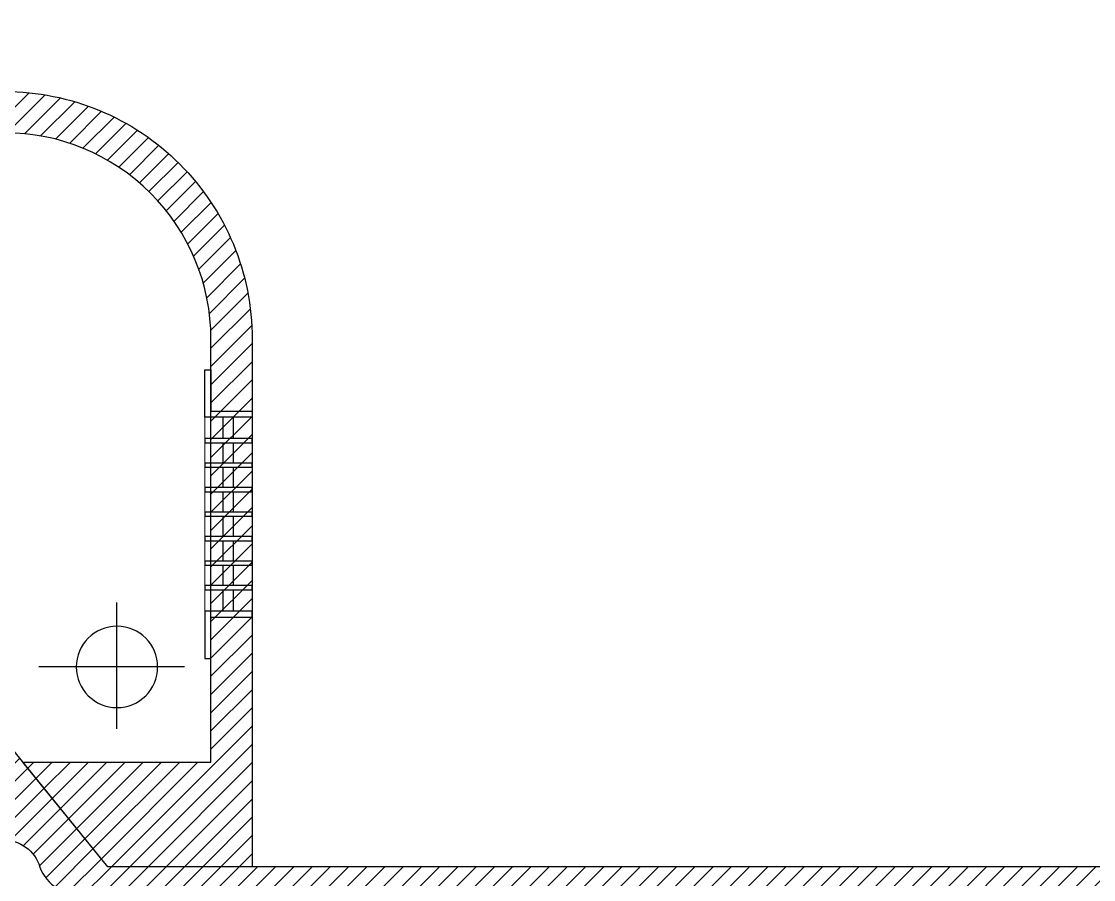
# Model space of a CAD drawing. Header units: inches. Extents: x 274057 to 444617, y 490067 to 635630.
# Drawn here: x 373036 to 373556, y 495208 to 495625 of the extents above; entities that cross this region are included whole.
import ezdxf

# ---------------------------------------------------------------- set-up
doc = ezdxf.new("R2010")
doc.units = ezdxf.units.IN
doc.header["$MEASUREMENT"] = 0
doc.linetypes.add('DASHDOT', pattern=[1, 0.5, -0.25, 0, -0.25])
for name, color, linetype in [('CQ Grg Gypsum', 41, 'Continuous'), ('CQ Light Elevation', 4, 'Continuous'), ('FURNITURE', 252, 'Continuous'), ('Layer7', 8, 'Continuous'), ('METAL', 5, 'Continuous'), ('PROJECTION', 8, 'Continuous')]:
    doc.layers.add(name, color=color, linetype=linetype)
doc.layers.add('CQ Grille', color=211, linetype='A-4010 WALL SECTIONS$0$BATTING', lineweight=0)
doc.layers.add('CQ Gypsum Hatch', color=8, linetype='Continuous', lineweight=20)
doc.linetypes.add('A-4010 WALL SECTIONS$0$BATTING', pattern='A,0.0001,-0.1,[134,ltypeshp.shx,S=0.1,R=0,X=-0.1,Y=0],-0.2,[134,ltypeshp.shx,S=0.1,R=180,X=0.1,Y=0],-0.1', length=0.4001000000000001)
pattern_1 = [(135, (0, 0), (-4.419417382415922, -4.419417382415921), [])]

# ---------------------------------------------------------------- blocks, each defined once
blk = doc.blocks.new('ff15 section ceiling c and f')
at = {"layer": 'CQ Gypsum Hatch'}
h = blk.add_hatch(dxfattribs=at)
h.set_pattern_fill('ANSI31', color=256, scale=50, angle=90, style=0)
h.set_pattern_definition(pattern_1)
edge = h.paths.add_edge_path()
edge.add_line((394036.439633888, 532076.9053638317), (394287.719992024, 532076.9053637873))
edge.add_line((394287.719992024, 532076.9053637873), (394287.7199920233, 532086.9053637873))
edge.add_arc((394287.854280231, 532100.913211204), 14.00849108827068, 269.4507427432639, 360.0000000001615)
edge.add_line((394301.8627713193, 532100.913211204), (394311.8627713193, 532100.9132112039))
edge.add_line((394311.8627713193, 532100.9132112039), (394311.8627713189, 532110.9132125812))
edge.add_line((394311.8627713189, 532110.9132125811), (395291.0772127289, 532110.913211397))
edge.add_line((395291.0772127288, 532110.9132113971), (395291.0772127284, 532100.9132112039))
edge.add_line((395291.0772127285, 532100.9132112039), (395301.0772127284, 532100.9132112036))
edge.add_arc((395315.0857038166, 532100.9132112039), 14.00849108815448, 180.0000000005075, 270.5492572549534)
edge.add_line((395315.2199920238, 532086.9053637874), (395315.2199920238, 532076.9053638529))
edge.add_line((395315.2199920238, 532076.9053638527), (395465.2201379443, 532076.9053637873))
edge.add_line((395465.2201379443, 532076.9053637874), (395465.2201379437, 532086.9053637873))
edge.add_arc((395465.3544261516, 532100.9132112039), 14.00849108816001, 269.4507427423929, 359.9999999993524)
edge.add_line((395479.3629172397, 532100.9132112036), (395489.3629172397, 532100.9132112038))
edge.add_line((395489.3629172397, 532100.9132112038), (395489.3629172393, 532110.9132125811))
edge.add_line((395489.3629172393, 532110.9132125811), (396468.5772127289, 532110.913211397))
edge.add_line((396468.5772127289, 532110.9132113969), (396468.5772127284, 532100.9132112039))
edge.add_line((396468.5772127284, 532100.9132112039), (396478.5772127284, 532100.9132112038))
edge.add_arc((396492.5857038167, 532100.9132112039), 14.00849108830988, 180.0000000001041, 270.5492572545438)
edge.add_line((396492.7199920238, 532086.9053637872), (396492.7199920238, 532076.905363853))
edge.add_line((396492.7199920238, 532076.905363853), (396642.7198461024, 532076.9053637873))
edge.add_line((396642.7198461024, 532076.9053637873), (396642.7198461017, 532086.9053637875))
edge.add_arc((396642.8541343096, 532100.913211204), 14.0084910881034, 269.4507427424481, 359.9999999991214)
edge.add_line((396656.8626253977, 532100.9132112039), (396666.8626253977, 532100.9132112041))
edge.add_line((396666.8626253977, 532100.913211204), (396666.8626253973, 532110.9132125812))
edge.add_line((396666.8626253973, 532110.9132125812), (397646.077212729, 532110.9132113972))
edge.add_line((397646.077212729, 532110.9132113972), (397646.0772127285, 532100.913211204))
edge.add_line((397646.0772127284, 532100.913211204), (397656.0772127283, 532100.9132112039))
edge.add_arc((397670.0857038166, 532100.9132112039), 14.00849108825339, 180.0000000001616, 270.5492572548936)
edge.add_line((397670.2199920238, 532086.9053637873), (397670.2199920237, 532076.9053637874))
edge.add_line((397670.2199920237, 532076.9053637874), (397820.2199920233, 532076.9053637875))
edge.add_line((397820.2199920234, 532076.9053637875), (397820.2199920228, 532086.9053637874))
edge.add_arc((397820.3542802306, 532100.9132112039), 14.00849108818704, 269.450742742856, 359.999999999988)
edge.add_line((397834.3627713188, 532100.9132112039), (397844.3627713188, 532100.9132112039))
edge.add_line((397844.3627713188, 532100.9132112039), (397844.3627713185, 532110.9132125812))
edge.add_line((397844.3627713185, 532110.9132125813), (398823.5790644192, 532110.9132113974))
edge.add_line((398823.5790644193, 532110.9132113974), (398823.5790644189, 532100.9132112041))
edge.add_line((398823.5790644189, 532100.9132112041), (398833.5790644188, 532100.913211204))
edge.add_arc((398847.5875555072, 532100.9132112042), 14.00849108843663, 180.0000000012017, 270.5492572539634)
edge.add_line((398847.7218437142, 532086.9053637874), (398847.7218437142, 532076.9053637874))
edge.add_line((398847.7218437142, 532076.9053637874), (398997.7218437145, 532076.905363813))
edge.add_line((398997.7218437145, 532076.905363813), (399099.2795025873, 532076.905363813))
edge.add_arc((399099.2795025872, 531976.905363813), 100.0000000000745, -1.5006662579253316e-11, 89.9999999999851, ccw=False)
edge.add_line((399199.2795025873, 531976.905363813), (399199.2795025872, 531771.6342305428))
edge.add_line((399199.2795025872, 531771.6342305428), (399108.130818705, 531771.6342305428))
edge.add_line((399108.130818705, 531771.6342305429), (399149.2796168165, 531720.9131768205))
edge.add_line((399149.2796168164, 531720.9131768204), (399219.2795025872, 531720.913180852))
edge.add_line((399219.2795025872, 531720.9131808521), (399219.2795025872, 531976.905363813))
edge.add_arc((399099.2795025872, 531976.905363813), 120.000000000095, -2.710150644075063e-11, 89.99999999997961)
edge.add_line((399099.2795025872, 532096.905363813), (398997.7218437056, 532096.905363853))
edge.add_line((398997.7218437056, 532096.9053638529), (398866.0463409327, 532096.9053637955))
edge.add_line((398866.0463409327, 532096.9053637956), (398831.7109096194, 532130.9132113883))
edge.add_line((398831.7109096195, 532130.9132113883), (394303.7312234279, 532130.913216803))
edge.add_line((394303.7312234279, 532130.913216803), (394269.3957866476, 532096.9053637956))
edge.add_line((394269.3957866476, 532096.9053637956), (394036.1641848926, 532096.905363813))
edge.add_arc((394036.1641848402, 531976.9053638132), 119.9999999999142, 89.99999997499219, 180.00000000002)
edge.add_line((393916.1641848402, 531976.905363813), (393916.16418484, 531720.9131821765))
edge.add_line((393916.16418484, 531720.9131821766), (393986.1641848399, 531720.9131821766))
edge.add_line((393986.16418484, 531720.9131821766), (394027.3129793521, 531771.6342314623))
edge.add_line((394027.3129793521, 531771.6342314621), (393936.1641848401, 531771.6342314619))
edge.add_line((393936.1641848401, 531771.634231462), (393936.1641848402, 531976.9053638132))
edge.add_arc((394036.1641848403, 531976.9053638128), 100.0000000001877, 89.99999999828651, 179.9999999998314, ccw=False)
h = blk.add_hatch(dxfattribs=at)
h.set_pattern_fill('ANSI31', color=256, scale=50, angle=90, style=0)
h.set_pattern_definition(pattern_1)
edge = h.paths.add_edge_path()
edge.add_line((393999.6838744154, 531700.9131768206), (393337.7222508297, 531700.9132141671))
edge.add_line((393337.7222508297, 531700.9132141671), (393337.7222480112, 531720.913214167))
edge.add_line((393337.7222480112, 531720.913214167), (393986.1645909117, 531720.9131768205))
edge.add_line((393986.1645909117, 531720.9131768205), (394111.8037316749, 531875.7791729311))
edge.add_line((394111.8037316749, 531875.7791729311), (394137.722249785, 531875.7791729311))
edge.add_line((394137.722249785, 531875.7791729311), (394137.722249785, 531867.0799875857))
edge.add_line((394137.722249785, 531867.0799875857), (394131.8226496583, 531867.0799875855))
edge.add_arc((394131.8226496581, 531864.3494917736), 2.730495811905712, 89.99999999633577, 180.2479022260999)
edge.add_line((394129.0921794042, 531864.3376777468), (394129.0921794042, 531821.8072936138))
edge.add_line((394129.0921794042, 531821.8072936138), (394090.3470109589, 531821.8072936139))
edge.add_arc((394048.4109384157, 531820.0844115071), 41.97144866576382, -55.60818695328862, 2.352590150079095, ccw=False)
edge.add_line((394072.1184733269, 531785.4498147643), (394072.118473327, 531776.8095805743))
edge.add_line((394072.118473327, 531776.8095805743), (394060.1055194452, 531776.8095805743))
edge.add_line((394060.1055194452, 531776.8095805743), (394060.1055194453, 531740.5795928838))
edge.add_line((394060.1055194453, 531740.5795928838), (394038.2115717785, 531740.5795928839))
edge.add_line((394038.2115717785, 531740.5795928839), (394038.2115717785, 531733.8983895143))
edge.add_arc((394036.9839854745, 531715.19466643), 18.74396503805307, 86.24487708786091, 157.932666696458)
edge.add_arc((394000.2448366768, 531727.6860327331), 20.12030587967556, 268.4023634817237, 344.2858873606012, ccw=False)
edge.add_line((393999.6838744154, 531707.5735483009), (393999.6838744154, 531700.9131768206))
edge.add_line((393999.6838744154, 531700.9131768206), (393990.8790836777, 531700.9131768204))
at = {"layer": 'CQ Grg Gypsum'}
for points, elevation in [([(398831.7109096195, 532130.9132113883), (394303.7312234279, 532130.913216803), (394269.3957866476, 532096.9053637956), (394036.1641848925, 532096.905363813, 0.4142135625012153), (393916.1641848402, 531976.905363813), (393916.16418484, 531720.9131821765), (393986.1641848399, 531720.9131821765), (394027.3129793521, 531771.6342314621), (393936.16418484, 531771.634231462), (393936.1641848402, 531976.905363813, -0.4142135623811371), (394036.1641848434, 532076.905363813)], -1.466518336030662e-07), ([(393999.6838744154, 531700.9131768206), (393337.7222508297, 531700.9132141671), (393337.7222480112, 531720.913214167), (393986.1645909117, 531720.9131768205), (394111.8037316749, 531875.7791729311), (394137.722249785, 531875.7791729311), (394137.722249785, 531867.0799875857), (394131.8226496583, 531867.0799875855, 0.4154813949706535), (394129.0921794042, 531864.3376777468), (394129.0921794042, 531821.8072936138), (394090.3470109589, 531821.8072936139, -0.2584350037517542), (394072.1184733269, 531785.4498147643), (394072.118473327, 531776.8095805743), (394060.1055194452, 531776.8095805743), (394060.1055194453, 531740.5795928838), (394038.2115717785, 531740.5795928839), (394038.2115717785, 531733.8983895143, 0.3234142676471498), (394019.6131474337, 531722.2366981758, -0.3437592340717269), (393999.6838744154, 531707.5735483009), (393999.6838744154, 531700.9131768206), (393990.8790836777, 531700.9131768204)], -0.001452036967413066)]:
    blk.add_lwpolyline(points, format="xyb", dxfattribs=dict(at, elevation=elevation))
at = {"layer": 'CQ Light Elevation'}
for p, q in [((393981.7390478278, 531787.8580401681, -1.01819976934623e-07), (393981.7390478278, 531849.0674074807, -1.466518336030662e-07)), ((393981.7390478278, 531787.858040168, -1.01819976934623e-07), (393981.7390478278, 531849.0674074807, -1.466518336030662e-07)), ((393949.0055866157, 531817.811355293, 7.190623129435872e-08), (394019.6873549298, 531817.8113552933, -3.505957389105495e-07)), ((393949.0055866157, 531817.8113552933, 7.190623129457556e-08), (394019.6873549298, 531817.8113552933, -3.505957389105495e-07))]:
    blk.add_line(p, q, dxfattribs=at)
for centre in [(393981.7390478281, 531817.8113552933, -1.2375882043952e-07), (393981.7390478278, 531817.8113552933, -1.23758820438219e-07)]:
    blk.add_circle(centre, 19.72674953134264, dxfattribs=at)
blk = doc.blocks.new('DIFFUSER SEC')
at = {"layer": 'FURNITURE', "color": 251, "linetype": 'Continuous', "lineweight": 0}
for p, q in [((55028.50211812685, -20119.84090920478), (55028.50211812685, -20213.84090920665)), ((55051.50211812708, -20119.84090920478), (55051.50211812708, -20213.84090920665))]:
    blk.add_line(p, q, dxfattribs=at)
at = {"layer": 'Layer7', "linetype": 'DASHDOT', "ltscale": 1000}
for p, q in [((55028.66382887423, -20116.84090920667), (55028.50211812684, -20116.67919845927)), ((55048.50211812684, -20217.50150354892), (55047.84152378461, -20216.84090920667))]:
    blk.add_line(p, q, dxfattribs=at)
at = {"layer": 'METAL'}
for points in [[(55048.50211812684, -20096.84090920664), (55048.50211812684, -20116.84090920665), (55028.50211812685, -20116.84090920665), (55028.50211812685, -20119.84090920478), (55051.50211812708, -20119.84090920478), (55051.50211812708, -20096.84090920664), (55048.50211812684, -20096.84090920664)], [(55048.50211812684, -20236.84090920665), (55048.50211812684, -20216.84090920664), (55028.50211812685, -20216.84090920664), (55028.50211812685, -20213.84090920665), (55051.50211812708, -20213.84090920665), (55051.50211812708, -20236.84090920665), (55048.50211812684, -20236.84090920665)]]:
    blk.add_lwpolyline(points, dxfattribs=at)
for points in [[(55028.50211812685, -20130.21590920665), (55051.50211812708, -20130.21590920665), (55051.50211812708, -20132.21590920664), (55028.50211812685, -20132.21590920664)], [(55028.50211812685, -20142.09090920478), (55051.50211812708, -20142.09090920478), (55051.50211812708, -20144.09090920664), (55028.50211812685, -20144.09090920664)], [(55028.50211812685, -20153.96590920664), (55051.50211812708, -20153.96590920664), (55051.50211812708, -20155.96590920664), (55028.50211812685, -20155.96590920664)], [(55028.50211812685, -20165.84090920664), (55051.50211812708, -20165.84090920664), (55051.50211812708, -20167.84090920664), (55028.50211812685, -20167.84090920664)], [(55028.50211812685, -20177.71590920665), (55051.50211812708, -20177.71590920665), (55051.50211812708, -20179.71590920665), (55028.50211812685, -20179.71590920665)], [(55028.50211812685, -20189.59090920664), (55051.50211812708, -20189.59090920664), (55051.50211812708, -20191.59090920664), (55028.50211812685, -20191.59090920664)], [(55028.50211812685, -20201.46590920664), (55051.50211812708, -20201.46590920664), (55051.50211812708, -20203.46590920664), (55028.50211812685, -20203.46590920664)]]:
    blk.add_lwpolyline(points, close=True, dxfattribs=at)
at = {"layer": 'PROJECTION'}
for p, q in [((55037.50211812684, -20130.21590920665), (55037.50211812684, -20119.84090920478)), ((55042.50211812707, -20130.21590920665), (55042.50211812707, -20119.84090920478)), ((55037.50211812684, -20142.09090920478), (55037.50211812684, -20132.21590920664)), ((55042.50211812707, -20142.09090920478), (55042.50211812707, -20132.21590920664)), ((55037.50211812684, -20153.96590920664), (55037.50211812684, -20144.09090920664)), ((55042.50211812707, -20153.96590920664), (55042.50211812707, -20144.09090920664)), ((55037.50211812684, -20165.84090920664), (55037.50211812684, -20155.96590920664)), ((55042.50211812707, -20165.84090920664), (55042.50211812707, -20155.96590920664)), ((55037.50211812684, -20177.71590920665), (55037.50211812684, -20167.84090920664)), ((55042.50211812707, -20177.71590920665), (55042.50211812707, -20167.84090920664)), ((55037.50211812684, -20189.59090920664), (55037.50211812684, -20179.71590920665)), ((55042.50211812707, -20189.59090920664), (55042.50211812707, -20179.71590920665)), ((55037.50211812684, -20201.46590920664), (55037.50211812684, -20191.59090920664)), ((55042.50211812707, -20201.46590920664), (55042.50211812707, -20191.59090920664)), ((55037.50211812684, -20213.84090920665), (55037.50211812684, -20203.46590920664)), ((55042.50211812707, -20213.84090920665), (55042.50211812707, -20203.46590920664))]:
    blk.add_line(p, q, dxfattribs=at)

msp = doc.modelspace()

# ---------------------------------------------------------------- block references
at = {"layer": 'CQ Grg Gypsum', "xscale": -1}
msp.add_blockref('ff15 section ceiling c and f', (767064.0550189695, -36506.17402984865, 0.001451961217652908), dxfattribs=at)
at = {"layer": 'CQ Grille', "extrusion": (0, 0, -1), "zscale": -1}
msp.add_blockref('DIFFUSER SEC', (-428176.3929522561, 515552.5722440901, -0.001451814565819305), dxfattribs=at)

doc.saveas('drawing.dxf')
